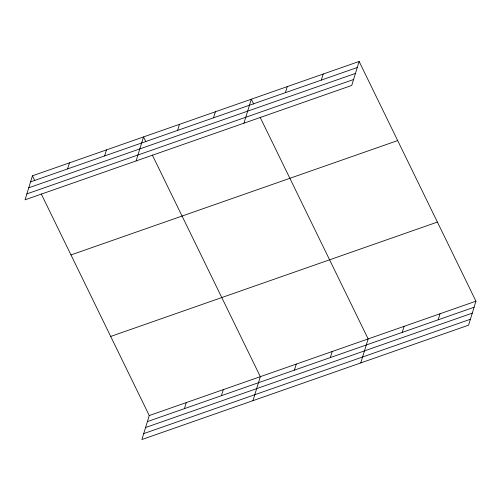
<?xml version="1.0" encoding="UTF-8"?>
<svg xmlns="http://www.w3.org/2000/svg" width="501" height="501" viewBox="0 0 501 501"><rect width="100%" height="100%" fill="white"/><g stroke="black" fill="none" stroke-linecap="round" stroke-linejoin="round"><path stroke-width="0.75" d="M32.427 175.82L25.05 199.811L351.746 85.446L359.129 61.454L32.427 175.82L34.794 180.679M67.597 168.906L69.457 162.856M104.621 155.943L106.481 149.899M136.128 160.927L143.505 136.936L145.872 141.796M177.586 130.404L179.446 124.354M213.52 117.823L215.38 111.773M41.22 193.862L149.254 415.554L141.871 439.546L468.573 325.18L475.95 301.189L359.129 61.454M243.937 123.183L251.32 99.198L253.688 104.051M184.418 408.641L186.278 402.591M285.395 92.66L287.255 86.617M221.442 395.677L223.302 389.634M321.329 80.085L323.189 74.035M252.949 400.662L260.332 376.671L152.298 154.978M294.406 370.139L296.266 364.089M330.341 357.557L332.201 351.514M360.758 362.918L368.141 338.933L260.113 117.24M402.215 332.395L404.075 326.351M438.156 319.82L440.016 313.77M30.567 181.863L357.269 67.503M28.751 187.787L355.447 73.422M26.872 193.887L353.568 79.521M70.979 254.934L397.681 140.568M110.702 336.44L437.398 222.081M149.254 415.554L475.95 301.189M147.394 421.604L474.09 307.238M145.572 427.522L472.268 313.156M143.693 433.622L470.389 319.256"/></g></svg>
